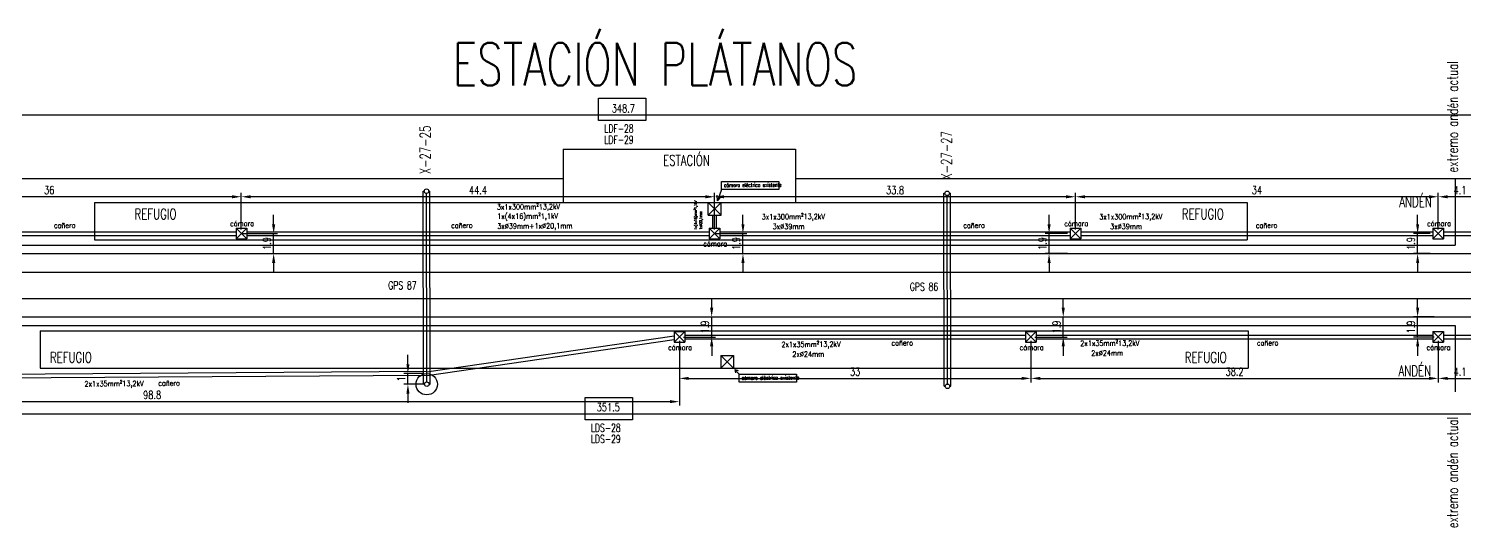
# Model space of a CAD drawing. Header units: millimetres. Extents: x 1190 to 1600, y 1511 to 1558.
# Drawn here: x 1339.1 to 1473.6, y 1511.4 to 1558.2 of the extents above; entities that cross this region are included whole.
import ezdxf

# ---------------------------------------------------------------- set-up
doc = ezdxf.new("R2010")
doc.units = ezdxf.units.MM
for name, color, linetype in [('LINEA02', 8, 'Continuous'), ('textos', 7, 'Continuous'), ('Textos catenaria', 7, 'Continuous'), ('vías', 8, 'Continuous')]:
    doc.layers.add(name, color=color, linetype=linetype)
doc.styles.add('ROMAN_SIMPLEX', font='ROMANS')
doc.styles.add('SIMPLEX', font='simplex.shx', dxfattribs={"width": 0.75})
doc.dimstyles.new('DIM2-5-1', dxfattribs={"dimscale": 0.25, "dimtxt": 3, "dimasz": 3.5, "dimexe": 1.5, "dimexo": 1.5, "dimgap": 1, "dimtad": 1, "dimdec": 1, "dimdsep": 46, "dimtxsty": 'SIMPLEX', "dimcen": 1.5, "dimclrd": 251, "dimclre": 251, "dimclrt": 7, "dimaunit": 1, "dimadec": 3, "dimazin": 0, "dimtfac": 1, "dimtdec": 1, "dimtmove": 0, "dimatfit": 3, "dimfxl": 1, "dimtolj": 1, "dimtzin": 0, "dimarcsym": 0})

# ---------------------------------------------------------------- blocks, each defined once
blk = doc.blocks.new('cámara LDF-LDS')
at = {"color": 6}
for p, q in [((-0.5, 0.5), (0.5, 0.5)), ((-0.5, 0.5), (-0.5, -0.5)), ((-0.5, 0.5), (0.5, -0.5)), ((0.5, 0.5), (-0.5, -0.5)), ((0.5, 0.5), (0.5, -0.5)), ((-0.5, -0.5), (0.5, -0.5))]:
    blk.add_line(p, q, dxfattribs=at)
blk = doc.blocks.new('*D20')
at = {"color": 251, "lineweight": -2, "transparency": 16777216}
for p, q in [((1322.99, 1539.33), (1322.99, 1542.78)), ((1358.12, 1542.41), (1323.87, 1542.41)), ((1358.99, 1539.33), (1358.99, 1542.78))]:
    blk.add_line(p, q, dxfattribs=at)
at = {"color": 251, "transparency": 16777216}
for points in [[(1323.87, 1542.55), (1323.87, 1542.26), (1322.99, 1542.41)], [(1358.12, 1542.55), (1358.12, 1542.26), (1358.99, 1542.41)]]:
    blk.add_solid(points, dxfattribs=at)
at = {"layer": 'Defpoints', "color": 0, "transparency": 16777216}
for p in [(1322.99, 1542.41), (1322.99, 1538.95), (1358.99, 1538.95)]:
    blk.add_point(p, dxfattribs=at)
at = {"color": 7, "transparency": 16777216, "insert": (1340.99, 1543.03), "char_height": 0.75, "attachment_point": 5, "style": 'SIMPLEX'}
blk.add_mtext('\\A1;36', dxfattribs=at)
blk = doc.blocks.new('*D21')
at = {"color": 251, "lineweight": -2, "transparency": 16777216}
for p, q in [((1358.99, 1539.33), (1358.99, 1542.78)), ((1402.48, 1542.41), (1359.87, 1542.41)), ((1403.35, 1539.33), (1403.35, 1542.78))]:
    blk.add_line(p, q, dxfattribs=at)
at = {"color": 251, "transparency": 16777216}
for points in [[(1359.87, 1542.55), (1359.87, 1542.26), (1358.99, 1542.41)], [(1402.48, 1542.55), (1402.48, 1542.26), (1403.35, 1542.41)]]:
    blk.add_solid(points, dxfattribs=at)
at = {"layer": 'Defpoints', "color": 0, "transparency": 16777216}
for p in [(1358.99, 1542.41), (1358.99, 1538.95), (1403.35, 1538.95)]:
    blk.add_point(p, dxfattribs=at)
at = {"color": 7, "transparency": 16777216, "insert": (1381.17, 1543.03), "char_height": 0.75, "attachment_point": 5, "style": 'SIMPLEX'}
blk.add_mtext('\\A1;44.4', dxfattribs=at)
blk = doc.blocks.new('*D22')
at = {"color": 251, "lineweight": -2, "transparency": 16777216}
for p, q in [((1403.35, 1539.33), (1403.35, 1542.78)), ((1436.29, 1542.41), (1404.22, 1542.41)), ((1437.16, 1539.33), (1437.16, 1542.78))]:
    blk.add_line(p, q, dxfattribs=at)
at = {"color": 251, "transparency": 16777216}
for points in [[(1404.22, 1542.55), (1404.22, 1542.26), (1403.35, 1542.41)], [(1436.29, 1542.55), (1436.29, 1542.26), (1437.16, 1542.41)]]:
    blk.add_solid(points, dxfattribs=at)
at = {"layer": 'Defpoints', "color": 0, "transparency": 16777216}
for p in [(1403.35, 1542.41), (1403.35, 1538.96), (1437.16, 1538.96)]:
    blk.add_point(p, dxfattribs=at)
at = {"color": 7, "transparency": 16777216, "insert": (1420.26, 1543.03), "char_height": 0.75, "attachment_point": 5, "style": 'SIMPLEX'}
blk.add_mtext('\\A1;33.8', dxfattribs=at)
blk = doc.blocks.new('*D23')
at = {"color": 251, "lineweight": -2, "transparency": 16777216}
for p, q in [((1437.17, 1539.33), (1437.17, 1542.78)), ((1470.29, 1542.41), (1438.05, 1542.41)), ((1471.17, 1539.33), (1471.17, 1542.78))]:
    blk.add_line(p, q, dxfattribs=at)
at = {"color": 251, "transparency": 16777216}
for points in [[(1438.05, 1542.55), (1438.05, 1542.26), (1437.17, 1542.41)], [(1470.29, 1542.55), (1470.29, 1542.26), (1471.17, 1542.41)]]:
    blk.add_solid(points, dxfattribs=at)
at = {"layer": 'Defpoints', "color": 0, "transparency": 16777216}
for p in [(1437.17, 1542.41), (1437.17, 1538.95), (1471.17, 1538.95)]:
    blk.add_point(p, dxfattribs=at)
at = {"color": 7, "transparency": 16777216, "insert": (1454.17, 1543.03), "char_height": 0.75, "attachment_point": 5, "style": 'SIMPLEX'}
blk.add_mtext('\\A1;34', dxfattribs=at)
blk = doc.blocks.new('*D24')
at = {"color": 251, "lineweight": -2, "transparency": 16777216}
for p, q in [((1471.17, 1539.33), (1471.17, 1542.78)), ((1474.38, 1542.41), (1472.05, 1542.41)), ((1475.25, 1539.33), (1475.25, 1542.78))]:
    blk.add_line(p, q, dxfattribs=at)
at = {"color": 251, "transparency": 16777216}
for points in [[(1472.05, 1542.55), (1472.05, 1542.26), (1471.17, 1542.41)], [(1474.38, 1542.55), (1474.38, 1542.26), (1475.25, 1542.41)]]:
    blk.add_solid(points, dxfattribs=at)
at = {"layer": 'Defpoints', "color": 0, "transparency": 16777216}
for p in [(1471.17, 1542.41), (1471.17, 1538.95), (1475.25, 1538.95)]:
    blk.add_point(p, dxfattribs=at)
at = {"color": 7, "transparency": 16777216, "insert": (1473.21, 1543.03), "char_height": 0.75, "attachment_point": 5, "style": 'SIMPLEX'}
blk.add_mtext('\\A1;4.1', dxfattribs=at)
blk = doc.blocks.new('*D29')
at = {"color": 251, "lineweight": -2, "transparency": 16777216}
for p, q in [((1220.44, 1544.43), (1220.44, 1550.44)), ((1568.27, 1550.07), (1221.31, 1550.07)), ((1569.14, 1541.65), (1569.14, 1550.44))]:
    blk.add_line(p, q, dxfattribs=at)
at = {"color": 251, "transparency": 16777216}
for points in [[(1221.31, 1550.21), (1221.31, 1549.92), (1220.44, 1550.07)], [(1568.27, 1550.21), (1568.27, 1549.92), (1569.14, 1550.07)]]:
    blk.add_solid(points, dxfattribs=at)
at = {"layer": 'Defpoints', "color": 0, "transparency": 16777216}
for p in [(1220.44, 1550.07), (1220.44, 1544.06), (1569.14, 1541.28)]:
    blk.add_point(p, dxfattribs=at)
at = {"color": 7, "transparency": 16777216, "insert": (1394.79, 1550.69), "char_height": 0.75, "attachment_point": 5, "style": 'SIMPLEX'}
blk.add_mtext('\\A1;348.7', dxfattribs=at)
blk = doc.blocks.new('*D30')
at = {"color": 251, "lineweight": -2, "transparency": 16777216}
for p, q in [((1400.04, 1528.89), (1400.04, 1525.01)), ((1432.99, 1528.89), (1432.99, 1525.01)), ((1400.92, 1525.38), (1432.12, 1525.38))]:
    blk.add_line(p, q, dxfattribs=at)
at = {"color": 251, "transparency": 16777216}
for points in [[(1400.92, 1525.53), (1400.92, 1525.24), (1400.04, 1525.38)], [(1432.12, 1525.53), (1432.12, 1525.24), (1432.99, 1525.38)]]:
    blk.add_solid(points, dxfattribs=at)
at = {"layer": 'Defpoints', "color": 0, "transparency": 16777216}
for p in [(1400.04, 1529.26), (1432.99, 1529.26), (1432.99, 1525.38)]:
    blk.add_point(p, dxfattribs=at)
at = {"color": 7, "transparency": 16777216, "insert": (1416.52, 1526.01), "char_height": 0.75, "attachment_point": 5, "style": 'SIMPLEX'}
blk.add_mtext('\\A1;33', dxfattribs=at)
blk = doc.blocks.new('*D31')
at = {"color": 251, "lineweight": -2, "transparency": 16777216}
for p, q in [((1432.99, 1528.89), (1432.99, 1525.01)), ((1471.17, 1528.89), (1471.17, 1525.01)), ((1433.87, 1525.38), (1470.29, 1525.38))]:
    blk.add_line(p, q, dxfattribs=at)
at = {"color": 251, "transparency": 16777216}
for points in [[(1433.87, 1525.53), (1433.87, 1525.24), (1432.99, 1525.38)], [(1470.29, 1525.53), (1470.29, 1525.24), (1471.17, 1525.38)]]:
    blk.add_solid(points, dxfattribs=at)
at = {"layer": 'Defpoints', "color": 0, "transparency": 16777216}
for p in [(1432.99, 1529.26), (1471.17, 1529.26), (1471.17, 1525.38)]:
    blk.add_point(p, dxfattribs=at)
at = {"color": 7, "transparency": 16777216, "insert": (1452.08, 1526.01), "char_height": 0.75, "attachment_point": 5, "style": 'SIMPLEX'}
blk.add_mtext('\\A1;38.2', dxfattribs=at)
blk = doc.blocks.new('*D32')
at = {"color": 251, "lineweight": -2, "transparency": 16777216}
for p, q in [((1471.17, 1528.89), (1471.17, 1525.01)), ((1475.25, 1528.89), (1475.25, 1525.01)), ((1472.04, 1525.38), (1474.38, 1525.38))]:
    blk.add_line(p, q, dxfattribs=at)
at = {"color": 251, "transparency": 16777216}
for points in [[(1472.04, 1525.53), (1472.04, 1525.24), (1471.17, 1525.38)], [(1474.38, 1525.53), (1474.38, 1525.24), (1475.25, 1525.38)]]:
    blk.add_solid(points, dxfattribs=at)
at = {"layer": 'Defpoints', "color": 0, "transparency": 16777216}
for p in [(1471.17, 1529.26), (1475.25, 1529.26), (1475.25, 1525.38)]:
    blk.add_point(p, dxfattribs=at)
at = {"color": 7, "transparency": 16777216, "insert": (1473.21, 1526.01), "char_height": 0.75, "attachment_point": 5, "style": 'SIMPLEX'}
blk.add_mtext('\\A1;4.1', dxfattribs=at)
blk = doc.blocks.new('*D36')
at = {"color": 251, "lineweight": -2, "transparency": 16777216}
for p, q in [((1569.14, 1527.66), (1569.14, 1521.68)), ((1217.62, 1526.97), (1217.62, 1521.68)), ((1218.5, 1522.05), (1568.27, 1522.05))]:
    blk.add_line(p, q, dxfattribs=at)
at = {"color": 251, "transparency": 16777216}
for points in [[(1218.5, 1522.2), (1218.5, 1521.91), (1217.62, 1522.05)], [(1568.27, 1522.2), (1568.27, 1521.91), (1569.14, 1522.05)]]:
    blk.add_solid(points, dxfattribs=at)
at = {"layer": 'Defpoints', "color": 0, "transparency": 16777216}
for p in [(1217.62, 1527.34), (1569.14, 1528.04), (1569.14, 1522.05)]:
    blk.add_point(p, dxfattribs=at)
at = {"color": 7, "transparency": 16777216, "insert": (1393.38, 1522.68), "char_height": 0.75, "attachment_point": 5, "style": 'SIMPLEX'}
blk.add_mtext('\\A1;351.5', dxfattribs=at)
blk = doc.blocks.new('*D37')
at = {"color": 251, "lineweight": -2, "transparency": 16777216}
for p, q in [((1403.07, 1532.01), (1403.07, 1532.89)), ((1400.42, 1531.14), (1403.44, 1531.14)), ((1403.07, 1529.26), (1403.07, 1531.14)), ((1400.42, 1529.26), (1403.44, 1529.26)), ((1403.07, 1528.39), (1403.07, 1527.51))]:
    blk.add_line(p, q, dxfattribs=at)
at = {"color": 251, "transparency": 16777216}
for points in [[(1402.92, 1532.01), (1403.22, 1532.01), (1403.07, 1531.14)], [(1402.92, 1528.39), (1403.22, 1528.39), (1403.07, 1529.26)]]:
    blk.add_solid(points, dxfattribs=at)
at = {"layer": 'Defpoints', "color": 0, "transparency": 16777216}
for p in [(1400.04, 1531.14), (1403.07, 1531.14), (1400.04, 1529.26)]:
    blk.add_point(p, dxfattribs=at)
at = {"color": 7, "transparency": 16777216, "insert": (1402.44, 1530.2), "char_height": 0.75, "attachment_point": 5, "rotation": 90, "style": 'SIMPLEX'}
blk.add_mtext('\\A1;1.9', dxfattribs=at)
blk = doc.blocks.new('*D38')
at = {"color": 251, "lineweight": -2, "transparency": 16777216}
for p, q in [((1436.02, 1532.01), (1436.02, 1532.89)), ((1433.37, 1531.14), (1436.39, 1531.14)), ((1436.02, 1529.26), (1436.02, 1531.14)), ((1433.37, 1529.26), (1436.39, 1529.26)), ((1436.02, 1528.39), (1436.02, 1527.51))]:
    blk.add_line(p, q, dxfattribs=at)
at = {"color": 251, "transparency": 16777216}
for points in [[(1435.87, 1532.01), (1436.17, 1532.01), (1436.02, 1531.14)], [(1435.87, 1528.39), (1436.17, 1528.39), (1436.02, 1529.26)]]:
    blk.add_solid(points, dxfattribs=at)
at = {"layer": 'Defpoints', "color": 0, "transparency": 16777216}
for p in [(1432.99, 1531.14), (1436.02, 1531.14), (1432.99, 1529.26)]:
    blk.add_point(p, dxfattribs=at)
at = {"color": 7, "transparency": 16777216, "insert": (1435.39, 1530.2), "char_height": 0.75, "attachment_point": 5, "rotation": 90, "style": 'SIMPLEX'}
blk.add_mtext('\\A1;1.9', dxfattribs=at)
blk = doc.blocks.new('*D39')
at = {"color": 251, "lineweight": -2, "transparency": 16777216}
for p, q in [((1469.23, 1532.01), (1469.23, 1532.89)), ((1470.79, 1531.14), (1468.86, 1531.14)), ((1469.23, 1529.26), (1469.23, 1531.14)), ((1470.79, 1529.26), (1468.86, 1529.26)), ((1469.23, 1528.39), (1469.23, 1527.51))]:
    blk.add_line(p, q, dxfattribs=at)
at = {"color": 251, "transparency": 16777216}
for points in [[(1469.09, 1532.01), (1469.38, 1532.01), (1469.23, 1531.14)], [(1469.09, 1528.39), (1469.38, 1528.39), (1469.23, 1529.26)]]:
    blk.add_solid(points, dxfattribs=at)
at = {"layer": 'Defpoints', "color": 0, "transparency": 16777216}
for p in [(1469.23, 1531.14), (1471.17, 1531.14), (1471.17, 1529.26)]:
    blk.add_point(p, dxfattribs=at)
at = {"color": 7, "transparency": 16777216, "insert": (1468.61, 1530.2), "char_height": 0.75, "attachment_point": 5, "rotation": 90, "style": 'SIMPLEX'}
blk.add_mtext('\\A1;1.9', dxfattribs=at)
blk = doc.blocks.new('*D46')
at = {"color": 251, "lineweight": -2, "transparency": 16777216}
for p, q in [((1362.02, 1539.83), (1362.02, 1540.7)), ((1358.99, 1538.95), (1362.39, 1538.95)), ((1362.02, 1537.08), (1362.02, 1538.95)), ((1358.99, 1537.08), (1362.39, 1537.08)), ((1362.02, 1536.2), (1362.02, 1535.33))]:
    blk.add_line(p, q, dxfattribs=at)
at = {"color": 251, "transparency": 16777216}
for points in [[(1361.87, 1539.83), (1362.17, 1539.83), (1362.02, 1538.95)], [(1361.87, 1536.2), (1362.17, 1536.2), (1362.02, 1537.08)]]:
    blk.add_solid(points, dxfattribs=at)
at = {"layer": 'Defpoints', "color": 0, "transparency": 16777216}
for p in [(1358.62, 1538.95), (1362.02, 1538.95), (1358.62, 1537.08)]:
    blk.add_point(p, dxfattribs=at)
at = {"color": 7, "transparency": 16777216, "insert": (1361.39, 1538.02), "char_height": 0.75, "attachment_point": 5, "rotation": 90, "style": 'SIMPLEX'}
blk.add_mtext('\\A1;1.9', dxfattribs=at)
blk = doc.blocks.new('*D47')
at = {"color": 251, "lineweight": -2, "transparency": 16777216}
for p, q in [((1406, 1539.83), (1406, 1540.71)), ((1403.35, 1538.96), (1406.38, 1538.96)), ((1406, 1537.08), (1406, 1538.96)), ((1403.35, 1537.08), (1406.38, 1537.08)), ((1406, 1536.21), (1406, 1535.33))]:
    blk.add_line(p, q, dxfattribs=at)
at = {"color": 251, "transparency": 16777216}
for points in [[(1405.86, 1539.83), (1406.15, 1539.83), (1406, 1538.96)], [(1405.86, 1536.21), (1406.15, 1536.21), (1406, 1537.08)]]:
    blk.add_solid(points, dxfattribs=at)
at = {"layer": 'Defpoints', "color": 0, "transparency": 16777216}
for p in [(1402.97, 1538.96), (1406, 1538.96), (1402.97, 1537.08)]:
    blk.add_point(p, dxfattribs=at)
at = {"color": 7, "transparency": 16777216, "insert": (1405.38, 1538.02), "char_height": 0.75, "attachment_point": 5, "rotation": 90, "style": 'SIMPLEX'}
blk.add_mtext('\\A1;1.9', dxfattribs=at)
blk = doc.blocks.new('*D48')
at = {"color": 251, "lineweight": -2, "transparency": 16777216}
for p, q in [((1434.69, 1539.83), (1434.69, 1540.7)), ((1436.42, 1538.95), (1434.32, 1538.95)), ((1434.69, 1537.08), (1434.69, 1538.95)), ((1436.42, 1537.08), (1434.32, 1537.08)), ((1434.69, 1536.2), (1434.69, 1535.33))]:
    blk.add_line(p, q, dxfattribs=at)
at = {"color": 251, "transparency": 16777216}
for points in [[(1434.55, 1539.83), (1434.84, 1539.83), (1434.69, 1538.95)], [(1434.55, 1536.2), (1434.84, 1536.2), (1434.69, 1537.08)]]:
    blk.add_solid(points, dxfattribs=at)
at = {"layer": 'Defpoints', "color": 0, "transparency": 16777216}
for p in [(1434.69, 1538.95), (1436.79, 1538.95), (1436.79, 1537.08)]:
    blk.add_point(p, dxfattribs=at)
at = {"color": 7, "transparency": 16777216, "insert": (1434.07, 1538.02), "char_height": 0.75, "attachment_point": 5, "rotation": 90, "style": 'SIMPLEX'}
blk.add_mtext('\\A1;1.9', dxfattribs=at)
blk = doc.blocks.new('*D52')
at = {"color": 251, "lineweight": -2, "transparency": 16777216}
for p, q in [((1469.23, 1539.83), (1469.23, 1540.7)), ((1470.42, 1538.95), (1468.86, 1538.95)), ((1469.23, 1537.08), (1469.23, 1538.95)), ((1470.42, 1537.08), (1468.86, 1537.08)), ((1469.23, 1536.2), (1469.23, 1535.33))]:
    blk.add_line(p, q, dxfattribs=at)
at = {"color": 251, "transparency": 16777216}
for points in [[(1469.09, 1539.83), (1469.38, 1539.83), (1469.23, 1538.95)], [(1469.09, 1536.2), (1469.38, 1536.2), (1469.23, 1537.08)]]:
    blk.add_solid(points, dxfattribs=at)
at = {"layer": 'Defpoints', "color": 0, "transparency": 16777216}
for p in [(1469.23, 1538.95), (1470.79, 1538.95), (1470.79, 1537.08)]:
    blk.add_point(p, dxfattribs=at)
at = {"color": 7, "transparency": 16777216, "insert": (1468.61, 1538.02), "char_height": 0.75, "attachment_point": 5, "rotation": 90, "style": 'SIMPLEX'}
blk.add_mtext('\\A1;1.9', dxfattribs=at)
blk = doc.blocks.new('*D57')
at = {"color": 251, "lineweight": -2, "transparency": 16777216}
for p, q in [((1374.6, 1526.71), (1374.6, 1527.59)), ((1375.98, 1525.84), (1374.23, 1525.84)), ((1374.6, 1524.84), (1374.6, 1525.84)), ((1375.99, 1524.84), (1374.23, 1524.84)), ((1374.6, 1523.96), (1374.6, 1523.09))]:
    blk.add_line(p, q, dxfattribs=at)
at = {"color": 251, "transparency": 16777216}
for points in [[(1374.46, 1526.71), (1374.75, 1526.71), (1374.6, 1525.84)], [(1374.46, 1523.96), (1374.75, 1523.96), (1374.6, 1524.84)]]:
    blk.add_solid(points, dxfattribs=at)
at = {"layer": 'Defpoints', "color": 0, "transparency": 16777216}
for p in [(1374.6, 1525.84), (1376.36, 1525.84), (1376.37, 1524.84)]:
    blk.add_point(p, dxfattribs=at)
at = {"color": 7, "transparency": 16777216, "insert": (1373.98, 1525.34), "char_height": 0.75, "attachment_point": 5, "rotation": 90, "style": 'SIMPLEX'}
blk.add_mtext('\\A1;1', dxfattribs=at)
blk = doc.blocks.new('*D63')
at = {"color": 251, "lineweight": -2, "transparency": 16777216}
for p, q in [((1400.04, 1528.89), (1400.04, 1522.83)), ((1301.21, 1524.29), (1301.21, 1522.83)), ((1399.17, 1523.2), (1302.09, 1523.2))]:
    blk.add_line(p, q, dxfattribs=at)
at = {"color": 251, "transparency": 16777216}
for points in [[(1302.09, 1523.35), (1302.09, 1523.06), (1301.21, 1523.2)], [(1399.17, 1523.35), (1399.17, 1523.06), (1400.04, 1523.2)]]:
    blk.add_solid(points, dxfattribs=at)
at = {"layer": 'Defpoints', "color": 0, "transparency": 16777216}
for p in [(1400.04, 1529.26), (1301.21, 1524.67), (1301.21, 1523.2)]:
    blk.add_point(p, dxfattribs=at)
at = {"color": 7, "transparency": 16777216, "insert": (1350.63, 1523.83), "char_height": 0.75, "attachment_point": 5, "style": 'SIMPLEX'}
blk.add_mtext('\\A1;98.8', dxfattribs=at)

msp = doc.modelspace()

# ---------------------------------------------------------------- linework, layer by layer
for p, q in [((1389.141, 1546.878), (1410.941, 1546.878)), ((1389.141, 1546.878), (1389.141, 1541.878)), ((1410.941, 1546.878), (1410.941, 1541.878)), ((1472.753, 1544.108), (1472.753, 1537.878)), ((1345.217, 1541.878), (1453.267, 1541.878)), ((1345.217, 1541.878), (1345.217, 1538.378)), ((1402.745, 1541.878), (1403.945, 1541.878)), ((1402.745, 1540.678), (1402.745, 1541.878)), ((1403.945, 1541.878), (1402.745, 1540.678)), ((1402.745, 1541.878), (1403.945, 1540.678)), ((1403.619, 1542.041), (1403.597, 1542.544)), ((1404.002, 1543.099), (1403.619, 1542.041)), ((1403.619, 1542.041), (1403.958, 1542.413)), ((1403.945, 1540.678), (1403.945, 1541.878)), ((1453.267, 1541.878), (1453.267, 1538.378)), ((1402.745, 1540.678), (1403.945, 1540.678)), ((1321.847, 1537.878), (1472.753, 1537.878)), ((1345.217, 1538.378), (1453.267, 1538.378)), ((1321.806, 1530.338), (1472.741, 1530.338)), ((1340.133, 1529.838), (1453.345, 1529.838)), ((1340.133, 1529.838), (1340.133, 1526.338)), ((1453.345, 1529.838), (1453.345, 1526.338)), ((1472.741, 1530.338), (1472.741, 1524.108)), ((1403.915, 1527.538), (1405.115, 1527.538)), ((1403.915, 1527.538), (1403.915, 1526.338)), ((1403.915, 1527.538), (1405.115, 1526.338)), ((1405.115, 1527.538), (1403.915, 1526.338)), ((1405.115, 1527.538), (1405.115, 1526.338)), ((1340.133, 1526.338), (1453.345, 1526.338)), ((1403.915, 1526.338), (1405.115, 1526.338)), ((1405.654, 1525.767), (1405.241, 1526.219)), ((1405.241, 1526.219), (1405.559, 1526.116)), ((1405.241, 1526.219), (1405.315, 1525.892))]:
    msp.add_line(p, q)
at = {"color": 4}
for p, q in [((1376.054, 1524.839), (1376.026, 1542.929)), ((1376.026, 1542.929), (1376.131, 1542.929)), ((1376.369, 1525.049), (1376.342, 1542.719)), ((1376.551, 1542.93), (1376.656, 1542.93)), ((1376.684, 1524.84), (1376.656, 1542.93)), ((1424.854, 1524.643), (1424.826, 1542.733)), ((1424.826, 1542.733), (1424.931, 1542.733)), ((1425.169, 1524.853), (1425.141, 1542.523)), ((1425.351, 1542.734), (1425.456, 1542.734)), ((1425.484, 1524.644), (1425.456, 1542.734)), ((1376.054, 1524.839), (1376.159, 1524.839)), ((1376.579, 1524.839), (1376.684, 1524.84)), ((1424.854, 1524.643), (1424.959, 1524.643)), ((1425.379, 1524.644), (1425.484, 1524.644))]:
    msp.add_line(p, q, dxfattribs=at)
at = {"color": 3}
for points in [[(1392.463, 1551.654), (1396.892, 1551.654), (1396.892, 1549.554), (1392.463, 1549.554)], [(1391.209, 1523.605), (1395.638, 1523.605), (1395.638, 1521.505), (1391.209, 1521.505)]]:
    msp.add_lwpolyline(points, close=True, dxfattribs=at)
for points in [[(1404.002, 1543.835), (1409.353, 1543.835), (1409.353, 1543.099), (1404.002, 1543.099)], [(1405.654, 1525.767), (1411.005, 1525.767), (1411.005, 1525.031), (1405.654, 1525.031)]]:
    msp.add_lwpolyline(points, close=True)
at = {"color": 4}
for centre in [(1376.341, 1542.929), (1425.141, 1542.733), (1376.369, 1524.839), (1425.169, 1524.643)]:
    msp.add_circle(centre, 0.21, dxfattribs=at)
msp.add_circle((1376.369, 1524.839), 1)
at = {"layer": 'LINEA02', "color": 11}
for p, q in [((1403.173, 1539.458), (1403.173, 1540.678)), ((1403.523, 1539.458), (1403.523, 1540.678)), ((1323.491, 1539.128), (1358.491, 1539.128)), ((1323.491, 1538.778), (1358.491, 1538.778)), ((1359.491, 1539.128), (1402.848, 1539.128)), ((1359.491, 1538.778), (1402.848, 1538.778)), ((1403.848, 1539.128), (1436.669, 1539.128)), ((1403.848, 1538.778), (1436.669, 1538.778)), ((1437.669, 1539.128), (1470.669, 1539.128)), ((1437.669, 1538.778), (1470.669, 1538.778)), ((1471.669, 1539.128), (1474.75, 1539.128)), ((1471.669, 1538.778), (1474.75, 1538.778)), ((1376.343, 1526.012), (1399.541, 1529.368)), ((1376.393, 1525.666), (1399.541, 1529.014)), ((1400.541, 1529.438), (1432.491, 1529.438)), ((1400.541, 1529.088), (1432.491, 1529.088)), ((1433.491, 1529.438), (1470.669, 1529.438)), ((1433.491, 1529.088), (1470.669, 1529.088)), ((1471.669, 1529.438), (1474.75, 1529.438)), ((1471.669, 1529.088), (1474.75, 1529.088)), ((1376.367, 1526.014), (1321.409, 1525.662)), ((1376.369, 1525.664), (1321.411, 1525.312))]:
    msp.add_line(p, q, dxfattribs=at)
at = {"layer": 'vías'}
for p, q in [((1266.412, 1544.108), (1389.141, 1544.108)), ((1410.941, 1544.108), (1511.248, 1544.108)), ((1280.881, 1537.078), (1600.369, 1537.078)), ((1280.881, 1535.338), (1600.369, 1535.338)), ((1280.881, 1532.878), (1600.369, 1532.878)), ((1280.881, 1531.138), (1600.369, 1531.138))]:
    msp.add_line(p, q, dxfattribs=at)

# ---------------------------------------------------------------- block references
for p in [(1358.991, 1538.953), (1403.348, 1538.958), (1437.169, 1538.953), (1471.169, 1538.953), (1400.041, 1529.263), (1432.991, 1529.263), (1471.169, 1529.263)]:
    msp.add_blockref('cámara LDF-LDS', p)

# ---------------------------------------------------------------- texts
at = {"layer": 'textos', "color": 110, "linetype": 'Continuous', "style": 'ROMAN_SIMPLEX', "width": 0.7}
for s, p in [('LDF-28', (1393.007, 1548.426)), ('LDF-29', (1393.006, 1547.378)), ('LDS-28', (1391.752, 1520.378)), ('LDS-29', (1391.752, 1519.329))]:
    msp.add_text(s, height=0.75, dxfattribs=at).set_placement(p)
at = {"layer": 'Textos catenaria', "style": 'SIMPLEX', "width": 0.7}
for s, height, p in [('ESTACIÓN PLÁTANOS', 4, (1378.814, 1552.826)), ('ESTACIÓN', 1, (1398.517, 1545.314)), ('ANDÉN', 1, (1467.509, 1541.44)), ('REFUGIO', 1, (1348.983, 1540.289)), ('REFUGIO', 1, (1447.135, 1540.289)), ('GPS 87', 0.75, (1372.76, 1533.727)), ('GPS 86', 0.75, (1421.646, 1533.599)), ('REFUGIO', 1, (1341.051, 1526.847)), ('REFUGIO', 1, (1447.405, 1526.847)), ('ANDÉN', 1, (1467.438, 1525.589))]:
    msp.add_text(s, height=height, dxfattribs=at).set_placement(p)
at = {"layer": 'Textos catenaria', "color": 3, "style": 'SIMPLEX', "width": 0.7}
for p in [(1473.012, 1544.672), (1473.012, 1511.336)]:
    msp.add_text('extremo andén actual', height=1, rotation=90, dxfattribs=at).set_placement(p)
at = {"layer": 'Textos catenaria', "style": 'SIMPLEX'}
for s, height, rotation, width, p in [('X-27-25', 1, 90, 0.7, (1376.725, 1544.518)), ('X-27-27', 1, 90, 0.7, (1425.572, 1544.004)), ('cámara eléctrica existente', 0.35, 0.31934, 0.7, (1404.225, 1543.318)), ('3x1x300mm²13,2kV', 0.5, 0.31934, 0.8, (1382.942, 1541.2)), ('1x(4x16)mm²1,1kV', 0.5, 0.31934, 0.8, (1382.978, 1540.327)), ('1x(4x16)mm²1,1kV', 0.25, 90.31934, 0.7, (1401.694, 1539.316)), ('1xØ20,1mm', 0.25, 90.31934, 0.7, (1402.175, 1539.327)), ('3x1x300mm²13,2kV', 0.5, 0.31934, 0.8, (1407.762, 1540.28)), ('3x1x300mm²13,2kV', 0.5, 0.31934, 0.8, (1439.39, 1540.28)), ('cañero', 0.5, 0.31934, 0.8, (1341.435, 1539.473)), ('cámara', 0.5, 0.31934, 0.8, (1357.94, 1539.641)), ('cañero', 0.5, 0.31934, 0.8, (1378.654, 1539.473)), ('3xØ39mm+1xØ20,1mm', 0.5, 0.31934, 0.8, (1382.978, 1539.403)), ('3xØ39mm', 0.5, 0.31934, 0.8, (1408.787, 1539.366)), ('cañero', 0.5, 0.31934, 0.8, (1426.654, 1539.473)), ('cámara', 0.5, 0.31934, 0.8, (1436.118, 1539.641)), ('3xØ39mm', 0.5, 0.31934, 0.8, (1440.415, 1539.366)), ('cañero', 0.5, 0.31934, 0.8, (1454.07, 1539.473)), ('cámara', 0.5, 0.31934, 0.8, (1470.118, 1539.641)), ('cámara', 0.5, 0.31934, 0.8, (1402.28, 1537.745)), ('cámara', 0.5, 0.31934, 0.8, (1398.99, 1528.024)), ('2x1x35mm²13,2kV', 0.5, 0.31934, 0.8, (1409.609, 1528.312)), ('cañero', 0.5, 0.31934, 0.8, (1419.92, 1528.457)), ('cámara', 0.5, 0.31934, 0.8, (1431.94, 1528.024)), ('2x1x35mm²13,2kV', 0.5, 0.31934, 0.8, (1437.617, 1528.417)), ('cañero', 0.5, 0.31934, 0.8, (1454.172, 1528.457)), ('cámara', 0.5, 0.31934, 0.8, (1470.067, 1528.024)), ('2xØ24mm', 0.5, 0.31934, 0.8, (1410.634, 1527.398)), ('2xØ24mm', 0.5, 0.31934, 0.8, (1438.642, 1527.503)), ('2x1x35mm²13,2kV', 0.5, 0.31934, 0.8, (1344.296, 1524.629)), ('cañero', 0.5, 0.31934, 0.8, (1351.215, 1524.689)), ('cámara eléctrica existente', 0.35, 0.31934, 0.7, (1405.878, 1525.251))]:
    msp.add_text(s, height=height, rotation=rotation, dxfattribs=dict(at, width=width)).set_placement(p)

# ---------------------------------------------------------------- dimensions: what is measured, and where the dimension line sits
for base, p1, p2, picture, middle in [((1220.437, 1550.068), (1569.144, 1541.278), (1220.437, 1544.056), '*D29', (1394.791, 1550.068)), ((1322.993, 1542.407), (1358.991, 1538.953), (1322.993, 1538.953), '*D20', (1340.992, 1542.407)), ((1301.211, 1523.204), (1400.041, 1529.263), (1301.211, 1524.669), '*D63', (1350.626, 1523.204)), ((1569.144, 1522.051), (1217.621, 1527.342), (1569.144, 1528.038), '*D36', (1393.383, 1522.051))]:
    dim = msp.add_linear_dim(base=base, p1=p1, p2=p2, dimstyle='DIM2-5-1')
    dim.commit()
    dim.dimension.update_dxf_attribs({"geometry": picture, "text_midpoint": middle, "dimtype": 160})
for base, p1, p2, picture, middle in [((1358.993, 1542.407), (1403.353, 1538.953), (1358.993, 1538.953), '*D21', (1381.173, 1543.032)), ((1403.35, 1542.407), (1437.164, 1538.958), (1403.35, 1538.958), '*D22', (1420.257, 1543.032)), ((1437.171, 1542.407), (1471.169, 1538.953), (1437.171, 1538.953), '*D23', (1454.17, 1543.032)), ((1471.171, 1542.407), (1475.25, 1538.953), (1471.171, 1538.953), '*D24', (1473.211, 1543.032)), ((1432.9913, 1525.3834), (1400.041, 1529.2633), (1432.9913, 1529.2633), '*D30', (1416.5162, 1526.0084)), ((1471.169, 1525.383), (1432.991, 1529.263), (1471.169, 1529.263), '*D31', (1452.08, 1526.008)), ((1475.25, 1525.383), (1471.169, 1529.263), (1475.25, 1529.263), '*D32', (1473.21, 1526.008))]:
    dim = msp.add_linear_dim(base=base, p1=p1, p2=p2, dimstyle='DIM2-5-1')
    dim.commit()
    dim.dimension.update_dxf_attribs({"geometry": picture, "text_midpoint": middle})
for base, p1, p2, picture, middle in [((1362.02, 1538.953), (1358.616, 1537.078), (1358.616, 1538.953), '*D46', (1361.395, 1538.016)), ((1406.001, 1538.958), (1402.973, 1537.083), (1402.973, 1538.958), '*D47', (1405.376, 1538.021)), ((1469.233, 1538.953), (1470.794, 1537.078), (1470.794, 1538.953), '*D52', (1468.608, 1538.016)), ((1403.07, 1531.138), (1400.041, 1529.263), (1400.041, 1531.138), '*D37', (1402.445, 1530.201)), ((1436.02, 1531.138), (1432.991, 1529.263), (1432.991, 1531.138), '*D38', (1435.395, 1530.201)), ((1374.601, 1525.839), (1376.369, 1524.839), (1376.358, 1525.839), '*D57', (1373.976, 1525.339))]:
    dim = msp.add_linear_dim(base=base, p1=p1, p2=p2, angle=90, dimstyle='DIM2-5-1')
    dim.commit()
    dim.dimension.update_dxf_attribs({"geometry": picture, "text_midpoint": middle})
for base, p1, p2, picture, middle in [((1434.694, 1538.953), (1436.794, 1537.078), (1436.794, 1538.953), '*D48', (1434.694, 1538.016)), ((1469.233, 1531.138), (1471.169, 1529.263), (1471.169, 1531.138), '*D39', (1469.233, 1530.201))]:
    dim = msp.add_linear_dim(base=base, p1=p1, p2=p2, angle=90, dimstyle='DIM2-5-1')
    dim.commit()
    dim.dimension.update_dxf_attribs({"geometry": picture, "text_midpoint": middle, "dimtype": 160})

doc.saveas('drawing.dxf')
